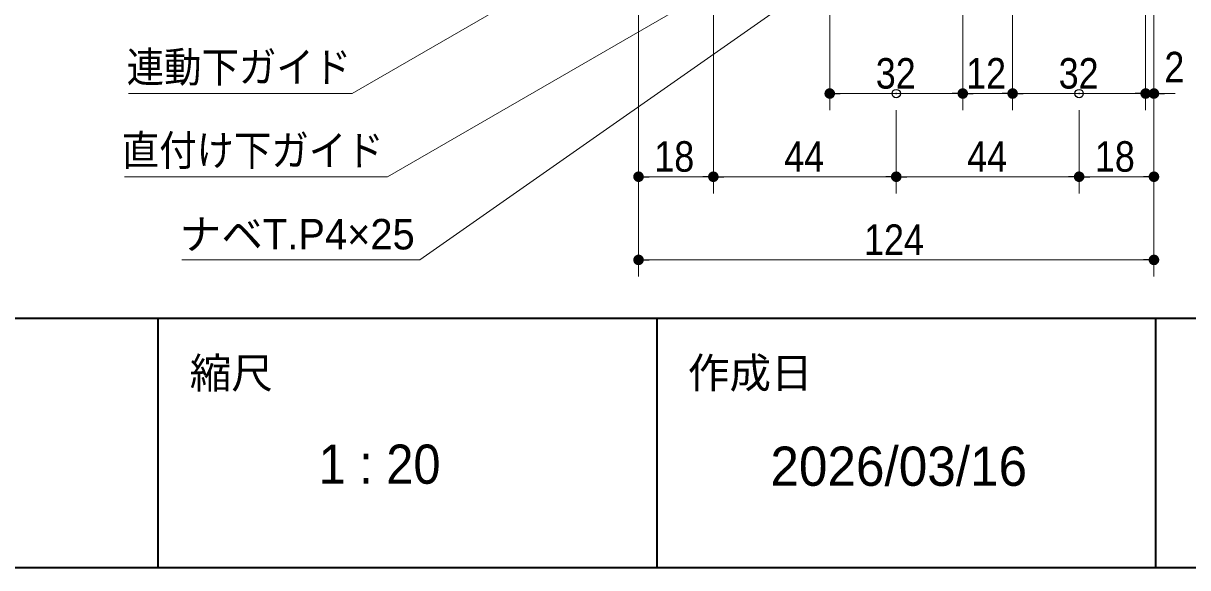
# Model space of a CAD drawing. Units: millimetres, scale not verified, with parts at other scales. Extents: x -6062 to 6062, y -3045 to 3045.
# Drawn here: x -49 to 1351, y -2770 to -2116 of the extents above; entities that cross this region are included whole.
import ezdxf
from ezdxf.enums import TextEntityAlignment as Align

# ---------------------------------------------------------------- set-up
doc = ezdxf.new("R2010")
doc.units = ezdxf.units.MM
doc.header["$LTSCALE"] = 20
doc.header["$PDMODE"] = 32
doc.header["$PDSIZE"] = 10
for name, color, linetype, lineweight in [('0-1_2寸法-3', 7, 'Continuous', 15), ('0-2_2寸法-1', 7, 'Continuous', 15), ('0-3_0', 7, 'Continuous', 25), ('0-5_2寸法-2', 7, 'Continuous', 15), ('0-6_1図面枠', 7, 'Continuous', 15)]:
    doc.layers.add(name, color=color, linetype=linetype, lineweight=lineweight)
doc.layers.add('0-4_Defpoints', color=7, linetype='Continuous')
doc.styles.add('ＭＳ Ｐゴシック', font='')
doc.styles.get('ＭＳ Ｐゴシック').set_extended_font_data('MS PGothic')

# ---------------------------------------------------------------- blocks, each defined once
blk = doc.blocks.new('_Dot')
at = {"layer": '0-3_0'}
blk.add_line((-10, 0), (-20, 0), dxfattribs=at)
for points in [[(0, 0), (-10, 0), (-9.92, 1.25)], [(0, 0), (-9.92, -1.25), (-10, 0)], [(0, 0), (-9.92, 1.25), (-9.69, 2.49)], [(0, 0), (-9.69, -2.49), (-9.92, -1.25)], [(0, 0), (-9.69, 2.49), (-9.3, 3.68)], [(0, 0), (-9.3, -3.68), (-9.69, -2.49)], [(0, 0), (-9.3, 3.68), (-8.76, 4.82)], [(0, 0), (-8.76, -4.82), (-9.3, -3.68)], [(0, 0), (-8.76, 4.82), (-8.09, 5.88)], [(0, 0), (-8.09, -5.88), (-8.76, -4.82)], [(0, 0), (-8.09, 5.88), (-7.29, 6.85)], [(0, 0), (-7.29, -6.85), (-8.09, -5.88)], [(0, 0), (-7.29, 6.85), (-6.37, 7.71)], [(0, 0), (-6.37, -7.71), (-7.29, -6.85)], [(0, 0), (-6.37, 7.71), (-5.36, 8.44)], [(0, 0), (-5.36, -8.44), (-6.37, -7.71)], [(0, 0), (-5.36, 8.44), (-4.26, 9.05)], [(0, 0), (-4.26, -9.05), (-5.36, -8.44)], [(0, 0), (-4.26, 9.05), (-3.09, 9.51)], [(0, 0), (-3.09, -9.51), (-4.26, -9.05)], [(0, 0), (-3.09, 9.51), (-1.87, 9.82)], [(0, 0), (-1.87, -9.82), (-3.09, -9.51)], [(0, 0), (-1.87, 9.82), (-0.63, 9.98)], [(0, 0), (-0.63, -9.98), (-1.87, -9.82)], [(0, 0), (-0.63, 9.98), (0.63, 9.98)], [(0, 0), (0.63, -9.98), (-0.63, -9.98)], [(0, 0), (0.63, 9.98), (1.87, 9.82)], [(0, 0), (1.87, 9.82), (3.09, 9.51)], [(0, 0), (3.09, 9.51), (4.26, 9.05)], [(0, 0), (4.26, 9.05), (5.36, 8.44)], [(0, 0), (5.36, 8.44), (6.37, 7.71)], [(0, 0), (6.37, 7.71), (7.29, 6.85)], [(0, 0), (7.29, 6.85), (8.09, 5.88)], [(0, 0), (8.09, 5.88), (8.76, 4.82)], [(0, 0), (8.76, 4.82), (9.3, 3.68)], [(0, 0), (9.3, 3.68), (9.69, 2.49)], [(0, 0), (9.69, 2.49), (9.92, 1.25)], [(0, 0), (9.92, 1.25), (10, 0)], [(0, 0), (1.87, -9.82), (0.63, -9.98)], [(0, 0), (3.09, -9.51), (1.87, -9.82)], [(0, 0), (4.26, -9.05), (3.09, -9.51)], [(0, 0), (5.36, -8.44), (4.26, -9.05)], [(0, 0), (6.37, -7.71), (5.36, -8.44)], [(0, 0), (7.29, -6.85), (6.37, -7.71)], [(0, 0), (8.09, -5.88), (7.29, -6.85)], [(0, 0), (8.76, -4.82), (8.09, -5.88)], [(0, 0), (9.3, -3.68), (8.76, -4.82)], [(0, 0), (9.69, -2.49), (9.3, -3.68)], [(0, 0), (9.92, -1.25), (9.69, -2.49)], [(0, 0), (10, 0), (9.92, -1.25)]]:
    blk.add_solid(points, dxfattribs=at)
blk = doc.blocks.new('グループ-28')
at = {"layer": '0-6_1図面枠', "lineweight": 35}
for p, q in [((-80000, -49400), (80000, -49400)), ((38000, -49400), (38000, -55400)), ((50000, -49400), (50000, -55400)), ((62000, -49400), (62000, -55400))]:
    blk.add_line(p, q, dxfattribs=at)
blk.add_lwpolyline([(-80000, 55400), (80000, 55400), (80000, -55400), (-80000, -55400)], close=True, dxfattribs=at)
blk = doc.blocks.new('図面枠')
at = {"layer": '0-6_1図面枠'}
blk.add_blockref('グループ-28', (0, 0), dxfattribs=at)
at = {"layer": '0-6_1図面枠', "style": 'ＭＳ Ｐゴシック'}
for s, p in [('縮尺', (38765.5, -51307.2)), ('作成日', (50749.9, -51303.2))]:
    blk.add_text(s, height=733.7, dxfattribs=at).set_placement(p, align=Align.BOTTOM_LEFT)
at = {"layer": '0-6_1図面枠', "style": 'ＭＳ Ｐゴシック', "width": 0.95}
blk.add_text('1 : 20', height=943.3, dxfattribs=at).set_placement((41866.9, -53665.3), align=Align.BOTTOM_LEFT)

msp = doc.modelspace()

# ---------------------------------------------------------------- linework, layer by layer
at = {"layer": '0-1_2寸法-3'}
for points in [[(735.68, -1975.25), (346.4, -2200), (77.08, -2200)], [(920.68, -1992.75), (388.51, -2300), (72.5, -2300)], [(938.18, -2042.5), (427.62, -2400), (141.32, -2400)]]:
    msp.add_lwpolyline(points, dxfattribs=at)
at = {"layer": '0-2_2寸法-1'}
for p, q in [((690.68, -1955), (690.68, -2320)), ((780.68, -2008), (780.68, -2320)), ((780.68, -2008), (780.68, -2320)), ((920.68, -2020), (920.68, -2220)), ((1080.68, -2020), (1080.68, -2220)), ((1080.68, -2020), (1080.68, -2220)), ((1140.68, -2020), (1140.68, -2220)), ((1140.68, -2020), (1140.68, -2220)), ((1300.68, -2020), (1300.68, -2220)), ((1067.97, -2200), (933.4, -2200)), ((1093.4, -2200), (1127.97, -2200)), ((1287.97, -2200), (1153.4, -2200)), ((1000.68, -2220), (1000.68, -2320)), ((1000.68, -2220), (1000.68, -2320)), ((1220.68, -2220), (1220.68, -2320)), ((1220.68, -2220), (1220.68, -2320)), ((1310.68, -2220), (1310.68, -2320)), ((703.4, -2300), (767.97, -2300)), ((987.97, -2300), (793.4, -2300)), ((1013.4, -2300), (1207.97, -2300)), ((1297.97, -2300), (1233.4, -2300)), ((690.68, -2320), (690.68, -2420)), ((1310.68, -2320), (1310.68, -2420)), ((703.4, -2400), (1297.97, -2400))]:
    msp.add_line(p, q, dxfattribs=at)
at = {"layer": '0-4_Defpoints'}
for p in [(920.68, -2200), (1000.68, -2200), (1140.68, -2200), (1220.68, -2200), (1310.68, -2200), (1310.68, -2200), (690.68, -2300), (780.68, -2300), (1220.68, -2300), (1310.68, -2300), (1310.68, -2400)]:
    msp.add_point(p, dxfattribs=at)
at = {"layer": '0-5_2寸法-2'}
for p, q in [((1300.68, -2020), (1300.68, -2220)), ((1310.68, -2020), (1310.68, -2220)), ((1287.97, -2200), (1275.26, -2200)), ((1300.68, -2200), (1310.68, -2200)), ((1323.4, -2200), (1336.11, -2200))]:
    msp.add_line(p, q, dxfattribs=at)

# ---------------------------------------------------------------- block references
at = {"layer": '0-2_2寸法-1', "xscale": 0.6356201, "yscale": 0.6356201, "rotation": 180}
for p in [(920.68, -2200), (1080.68, -2200), (1140.68, -2200), (690.68, -2300), (780.68, -2300), (1000.68, -2300), (1220.68, -2300), (690.68, -2400)]:
    msp.add_blockref('_Dot', p, dxfattribs=at)
at = {"layer": '0-2_2寸法-1', "xscale": 0.6356201, "yscale": 0.6356201}
for p in [(1080.68, -2200), (1140.68, -2200), (1300.68, -2200), (780.68, -2300), (1000.68, -2300), (1220.68, -2300), (1310.68, -2300), (1310.68, -2400)]:
    msp.add_blockref('_Dot', p, dxfattribs=at)
at = {"layer": '0-5_2寸法-2', "xscale": 0.6356201, "yscale": 0.6356201}
msp.add_blockref('_Dot', (1300.68, -2200), dxfattribs=at)
at = {"layer": '0-5_2寸法-2', "xscale": 0.6356201, "yscale": 0.6356201, "rotation": 180}
msp.add_blockref('_Dot', (1310.68, -2200), dxfattribs=at)
at = {"layer": '0-6_1図面枠', "xscale": 0.05, "yscale": 0.05}
msp.add_blockref('図面枠', (-1787.5, 0), dxfattribs=at)

# ---------------------------------------------------------------- texts
at = {"layer": '0-1_2寸法-3', "style": 'ＭＳ Ｐゴシック', "width": 0.9}
for s, p in [('連動下ガイド', (74.98, -2197.46)), ('直付け下ガイド', (69.05, -2297.62))]:
    msp.add_text(s, height=36.66, dxfattribs=at).set_placement(p, align=Align.BOTTOM_LEFT)
at = {"layer": '0-1_2寸法-3', "style": 'ＭＳ Ｐゴシック'}
msp.add_text('ナベT.P4×25', height=36.66, dxfattribs=at).set_placement((138.82, -2398.4), align=Align.BOTTOM_LEFT)
at = {"layer": '0-2_2寸法-1', "style": 'ＭＳ Ｐゴシック', "width": 0.9}
for s, p in [('32', (976.09, -2205.06)), ('12', (1084.76, -2204.96)), ('32', (1196.09, -2205.06)), ('18', (709.65, -2304.96)), ('44', (865.99, -2305.06)), ('44', (1085.99, -2305.06)), ('18', (1239.65, -2304.96)), ('124', (961.97, -2404.96))]:
    msp.add_text(s, height=36.66, dxfattribs=at).set_placement(p, align=Align.BOTTOM_LEFT)
at = {"layer": '0-5_2寸法-2', "style": 'ＭＳ Ｐゴシック', "width": 0.9}
msp.add_text('2', height=36.66, dxfattribs=at).set_placement((1323.2, -2197.52), align=Align.BOTTOM_LEFT)
at = {"layer": '0-6_1図面枠', "style": 'ＭＳ Ｐゴシック'}
msp.add_text('2026/03/16', height=47.17, dxfattribs=at).set_placement((849.28, -2685.74), align=Align.BOTTOM_LEFT)

doc.saveas('drawing.dxf')
